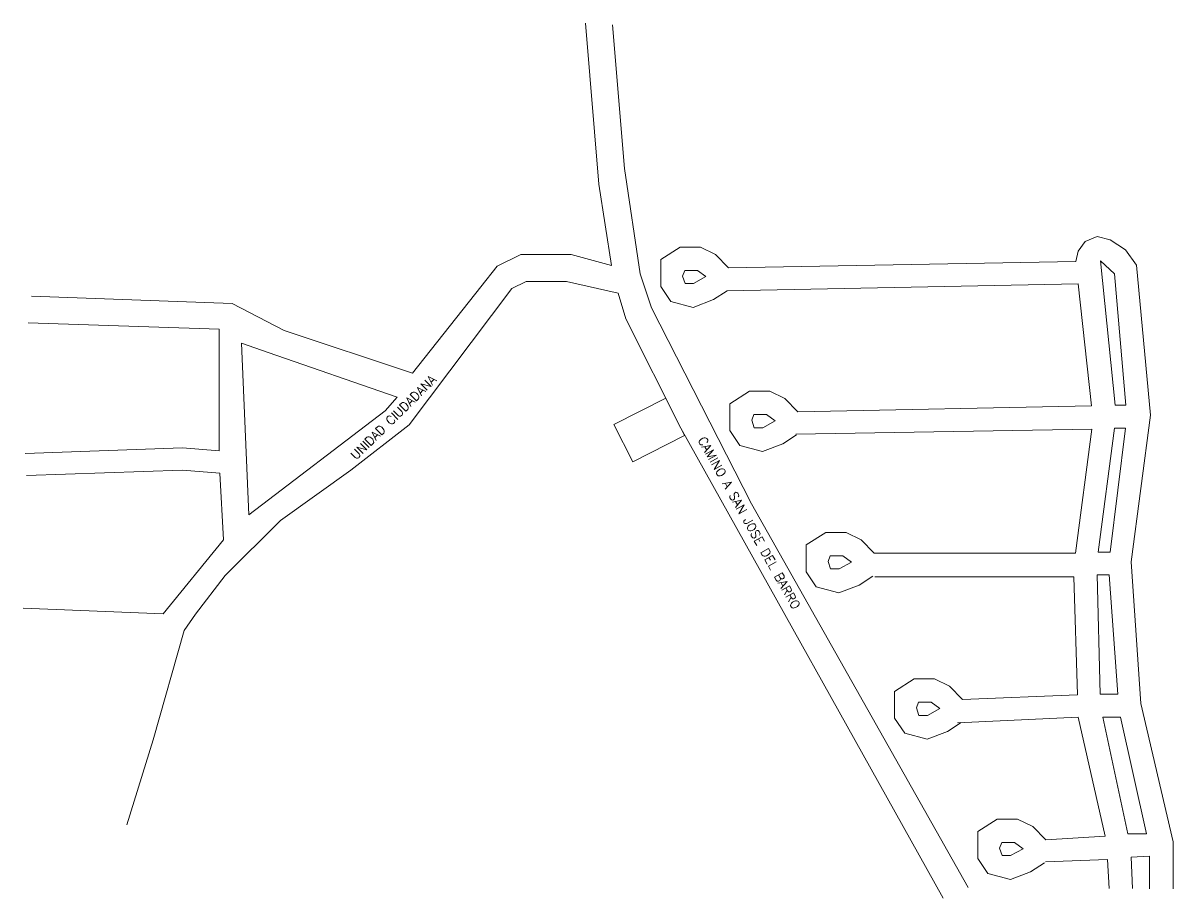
# Model space of a CAD drawing. Header units: millimetres. Extents: x 37 to 259, y 69 to 300.
# Drawn here: x 134 to 186.6, y 130 to 170 of the extents above; entities that cross this region are included whole.
import ezdxf

# ---------------------------------------------------------------- set-up
doc = ezdxf.new("R2010")
doc.units = ezdxf.units.MM
doc.layers.add('8', color=8, linetype='Continuous', lineweight=0)
doc.styles.add('ROMANS', font='romans.shx')

msp = doc.modelspace()

# ---------------------------------------------------------------- linework, layer by layer
at = {"layer": '8'}
for points in [[(159.734, 170.039), (160.341, 162.669), (160.917, 158.951), (159.081, 159.449), (156.773, 159.449), (155.698, 158.924), (154.948, 157.978), (151.816, 154.023), (145.959, 155.975), (143.58, 157.216), (134.395, 157.545)], [(177.227, 130.493), (167.33, 148.052), (162.749, 157.01), (162.235, 158.57), (161.516, 163.384), (160.974, 169.957)], [(186.599, 130.443), (186.599, 132.591), (185.129, 138.919), (184.693, 145.399), (185.573, 152.105), (184.937, 158.963), (184.422, 159.669), (183.727, 160.124), (183.127, 160.268), (182.588, 160.052), (182.265, 159.597), (182.148, 159.123), (166.279, 158.845), (165.684, 159.456), (164.99, 159.788), (164.062, 159.788), (163.172, 159.221), (163.172, 157.991), (163.632, 157.307), (164.658, 157.034), (165.586, 157.385), (166.218, 157.79), (182.267, 158.104)], [(176.093, 130.018), (164.092, 151.511), (161.574, 156.505), (161.227, 157.679), (158.859, 158.215), (157.018, 158.215), (156.368, 157.903), (151.674, 151.665), (148.996, 149.581), (145.792, 147.292), (143.259, 144.766), (141.902, 142.999), (141.377, 142.251), (139.958, 137.256), (138.755, 133.366)], [(182.267, 158.104), (182.865, 152.532), (169.444, 152.251), (168.849, 152.862), (168.155, 153.194), (167.227, 153.194), (166.338, 152.628), (166.338, 151.397), (166.797, 150.714), (167.823, 150.44), (168.752, 150.792), (169.383, 151.196)], [(134.244, 156.318), (142.977, 156.043), (142.977, 150.471), (141.305, 150.612), (134.108, 150.354)], [(169.358, 151.232), (182.883, 151.467), (182.135, 145.792), (172.935, 145.792), (172.34, 146.403), (171.646, 146.735), (170.718, 146.735), (169.829, 146.169), (169.829, 144.938), (170.288, 144.255), (171.314, 143.981), (172.242, 144.333), (172.874, 144.738)], [(134.175, 149.337), (141.31, 149.591), (143.011, 149.444), (143.173, 146.403), (140.416, 143.01), (134.01, 143.281)], [(172.964, 144.71), (182.063, 144.71), (182.228, 139.313), (176.975, 139.093), (176.38, 139.704), (175.687, 140.036), (174.758, 140.036), (173.869, 139.47), (173.869, 138.239), (174.328, 137.556), (175.354, 137.282), (176.283, 137.634), (176.914, 138.039)], [(176.741, 138.03), (182.257, 138.292), (183.495, 132.849), (180.782, 132.68), (180.187, 133.291), (179.493, 133.623), (178.565, 133.623), (177.675, 133.057), (177.675, 131.826), (178.135, 131.143), (179.161, 130.869), (180.089, 131.221), (180.721, 131.625)], [(180.762, 131.669), (183.609, 131.78), (183.682, 130.456)], [(184.753, 130.457), (184.679, 131.889), (185.52, 131.933), (185.52, 130.444)]]:
    msp.add_lwpolyline(points, dxfattribs=at)
for points in [[(184.44, 152.565), (183.919, 158.562), (183.289, 159.168), (183.954, 152.565)], [(164.848, 158.721), (164.272, 158.721), (164.167, 158.463), (164.284, 158.12), (164.67, 158.12), (165.24, 158.439)], [(145.226, 154.964), (143.995, 155.389), (144.336, 147.55), (150.568, 152.295), (151.119, 152.931)], [(161.034, 151.68), (163.405, 152.874), (164.264, 151.17), (161.894, 149.975)], [(168.013, 152.127), (167.437, 152.127), (167.333, 151.87), (167.449, 151.526), (167.836, 151.526), (168.406, 151.845)], [(183.723, 145.837), (184.43, 151.514), (183.931, 151.514), (183.183, 145.837)], [(171.504, 145.668), (170.928, 145.668), (170.824, 145.411), (170.94, 145.068), (171.326, 145.068), (171.896, 145.386)], [(184.08, 139.339), (183.685, 144.794), (183.128, 144.794), (183.272, 139.339)], [(175.545, 138.969), (174.968, 138.969), (174.864, 138.712), (174.981, 138.369), (175.367, 138.369), (175.937, 138.687)], [(185.381, 132.95), (184.192, 138.29), (183.387, 138.29), (184.539, 132.95)], [(179.351, 132.556), (178.775, 132.556), (178.671, 132.299), (178.787, 131.956), (179.173, 131.956), (179.743, 132.274)]]:
    msp.add_lwpolyline(points, close=True, dxfattribs=at)

# ---------------------------------------------------------------- texts
at = {"layer": '8', "char_height": 0.40887, "attachment_point": 8, "style": 'ROMANS'}
for s, insert, rotation in [('UNIDAD CIUDADANA', (151.089, 151.856), 44.5916), ('CAMINO A SAN JOSE DEL BARRO', (167.04, 147.075), 299.2763)]:
    msp.add_mtext(s, dxfattribs=dict(at, insert=insert, rotation=rotation))

doc.saveas('drawing.dxf')
